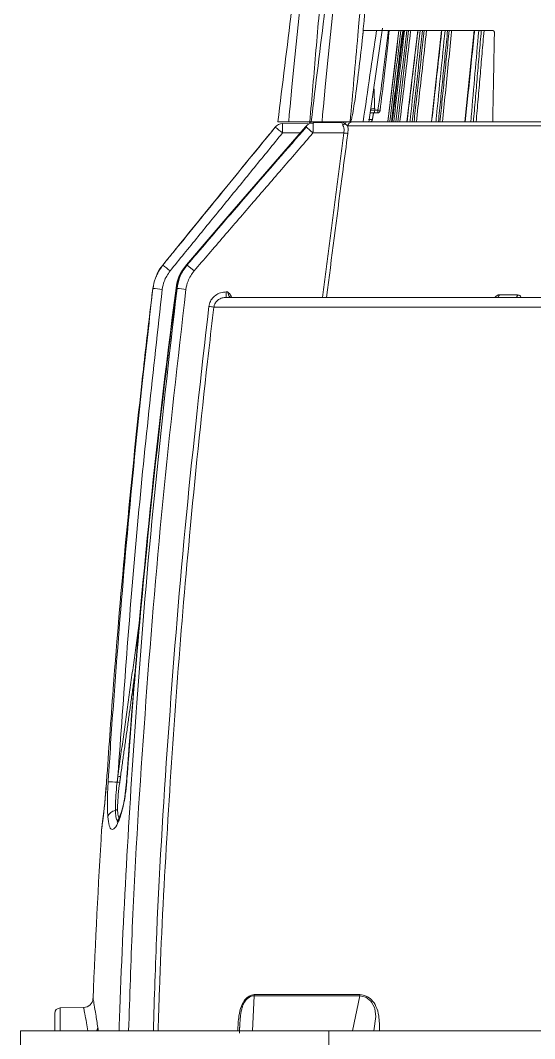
# Model space of a CAD drawing. Extents: x 11 to 120, y 2 to 94.
# Drawn here: x 51.3 to 54.11, y 83.44 to 89.01 of the extents above; entities that cross this region are included whole.
import ezdxf

# ---------------------------------------------------------------- set-up
doc = ezdxf.new("R2010")
doc.units = 0
doc.header["$MEASUREMENT"] = 0
doc.linetypes.add('SLD-Solid', pattern=[0])
doc.layers.add('OBJECT', color=7, linetype='CONTINUOUS')

msp = doc.modelspace()

# ---------------------------------------------------------------- linework, layer by layer
at = {"layer": 'OBJECT', "color": 7, "linetype": 'SLD-Solid', "lineweight": 15}
for p, q in [((53.885, 88.9584), (53.1752, 88.9584)), ((53.3705, 88.9584), (53.3091, 88.4584)), ((53.395, 88.9584), (53.3336, 88.4584)), ((53.4735, 88.9584), (53.4139, 88.4584)), ((53.6038, 88.9584), (53.5478, 88.4584)), ((53.7818, 88.9584), (53.7312, 88.4584)), ((53.2376, 88.5232), (53.2146, 88.5232)), ((53.2374, 88.5341), (53.2155, 88.5293)), ((53.2376, 88.5232), (53.2554, 88.5232)), ((52.8826, 88.4584), (52.7676, 88.4584)), ((53.1031, 88.4584), (52.95, 88.4584)), ((53.1352, 88.4584), (53.1031, 88.4584)), ((53.1352, 88.4584), (53.8836, 88.4584)), ((53.2254, 88.4716), (53.2043, 88.4716)), ((53.2528, 88.5084), (53.2129, 88.5084)), ((53.8836, 88.4584), (54.186, 88.4584)), ((52.6931, 88.4306), (52.6933, 88.4304)), ((52.8717, 88.4526), (52.7332, 88.4502)), ((52.8717, 88.4526), (52.8717, 88.4526)), ((53.0533, 88.4558), (52.9012, 88.4531)), ((54.9764, 88.4365), (53.0905, 88.4365)), ((52.733, 88.3983), (52.8294, 88.3983)), ((52.8998, 88.3983), (53.0684, 88.3984)), ((52.0776, 87.6754), (52.0782, 87.6754)), ((52.2085, 87.6754), (52.211, 87.6754)), ((52.211, 87.6754), (52.249, 87.6431)), ((52.0234, 87.5476), (52.0242, 87.5476)), ((52.1526, 87.5476), (52.1557, 87.5476)), ((52.4253, 87.528), (52.4345, 87.528)), ((53.9185, 87.5116), (54.019, 87.5116)), ((52.4248, 87.4984), (54.9843, 87.4984)), ((53.7765, 87.4984), (54.0118, 87.4984)), ((54.9871, 87.4454), (52.3575, 87.4454)), ((52.5693, 83.4834), (52.5771, 83.6749)), ((53.1159, 83.4834), (53.1563, 83.6749)), ((51.6449, 83.6112), (51.516, 83.6089)), ((51.516, 83.6089), (51.516, 83.4834)), ((51.4865, 83.4834), (51.4865, 83.5789)), ((52.4995, 83.5161), (52.4981, 83.4834)), ((51.2985, 82.2334), (51.2985, 83.4834)), ((52.9865, 83.4834), (51.2985, 83.4834)), ((52.9865, 82.2334), (52.9865, 83.4834)), ((54.5655, 83.4834), (52.9865, 83.4834))]:
    msp.add_line(p, q, dxfattribs=at)
at = {"layer": 'OBJECT', "color": 7, "linetype": 'SLD-Solid', "lineweight": 15, "flags": 128}
for points in [[(52.945, 90.1784), (52.9364, 90.1318), (52.928, 90.0512), (52.8946, 89.7331), (52.8781, 89.574), (52.8616, 89.4149), (52.829, 89.0966), (52.8075, 88.8844), (52.7934, 88.7428), (52.7841, 88.6482), (52.7781, 88.5852), (52.7742, 88.5431), (52.7716, 88.515), (52.77, 88.4962), (52.769, 88.4837), (52.7683, 88.4753), (52.7679, 88.4697), (52.7677, 88.466), (52.7675, 88.4635), (52.7675, 88.4618), (52.7674, 88.4607), (52.7674, 88.4599), (52.7674, 88.4594), (52.7674, 88.4591), (52.7675, 88.4589), (52.7675, 88.4587), (52.7675, 88.4586), (52.7675, 88.4585), (52.7675, 88.4585), (52.7675, 88.4585), (52.7676, 88.4584), (52.7676, 88.4584), (52.7676, 88.4584), (52.7676, 88.4584), (52.7676, 88.4584)], [(53.1275, 90.1784), (53.1189, 90.1318), (53.1104, 90.0512), (53.0771, 89.7331), (53.0606, 89.574), (53.0441, 89.4149), (53.0114, 89.0966), (52.99, 88.8844), (52.9759, 88.7428), (52.9666, 88.6482), (52.9606, 88.5852), (52.9566, 88.5431), (52.9541, 88.515), (52.9525, 88.4962), (52.9514, 88.4837), (52.9508, 88.4753), (52.9504, 88.4697), (52.9501, 88.466), (52.95, 88.4635), (52.9499, 88.4618), (52.9499, 88.4607), (52.9499, 88.4599), (52.9499, 88.4594), (52.9499, 88.4591), (52.9499, 88.4589), (52.9499, 88.4587), (52.95, 88.4586), (52.95, 88.4585), (52.95, 88.4585), (52.95, 88.4585), (52.95, 88.4584), (52.95, 88.4584), (52.95, 88.4584), (52.95, 88.4584), (52.95, 88.4584)], [(53.2053, 88.4582), (53.2691, 88.8993), (53.2799, 88.9714)], [(53.0463, 88.4578), (53.0433, 88.4568), (53.0408, 88.4556)], [(53.0501, 88.4574), (53.0482, 88.4568), (53.0458, 88.4557)], [(52.8585, 88.4319), (52.4443, 87.9538), (52.2077, 87.6761)], [(52.8585, 88.432), (52.8585, 88.4319), (52.8602, 88.4305)], [(52.2074, 87.6764), (52.2074, 87.6764), (52.2085, 87.6754)], [(52.1503, 87.5482), (52.1505, 87.5481), (52.1526, 87.5476)], [(53.9107, 87.4984), (53.9121, 87.4987), (53.9135, 87.4994), (53.9148, 87.5006), (53.9159, 87.5022), (53.9169, 87.5042), (53.9176, 87.5064), (53.9182, 87.5089), (53.9185, 87.5116)], [(54.0118, 87.4984), (54.0131, 87.4987), (54.0144, 87.4994), (54.0156, 87.5006), (54.0166, 87.5022), (54.0175, 87.5042), (54.0182, 87.5064), (54.0187, 87.5089), (54.019, 87.5116)], [(51.888, 84.9691), (51.8825, 84.8958), (51.8787, 84.8465)], [(51.888, 84.9691), (51.8881, 84.969), (51.8898, 84.9687)], [(51.8788, 84.8464), (51.879, 84.8463), (51.8806, 84.8459)], [(51.7686, 84.8289), (51.7652, 84.7841), (51.7603, 84.7316), (51.7554, 84.6844), (51.7507, 84.6449), (51.7469, 84.615), (51.7444, 84.5961), (51.7435, 84.5896), (51.7434, 84.5894), (51.7434, 84.5895)], [(53.232, 83.4834), (53.2436, 83.5614), (53.2391, 83.6035), (53.2364, 83.612), (53.2207, 83.6413), (53.2165, 83.6462), (53.1885, 83.6674), (53.1563, 83.6749), (53.1563, 83.6749), (53.1563, 83.6749)]]:
    msp.add_lwpolyline(points, dxfattribs=at)
at = {"layer": 'OBJECT', "color": 7, "linetype": 'SLD-Solid', "lineweight": 15}
for centre, radius, start, end in [((53.2321, 88.5196), 0.0235, 331.526, 8.6261), ((53.2528, 88.5234), 0.015, 270, 352.6707), ((53.1999, 88.0634), 0.4631, 81.583, 83.1185), ((52.8939, 88.4334), 0.025, 90.0191, 123.085), ((52.9192, 88.4339), 0.0245, 90.0466, 128.1097), ((53.0899, 88.4431), 0.0154, 97.1642, 163.7121), ((53.1139, 88.4349), 0.0235, 92.6256, 176.2399), ((52.734, 88.3976), 0.0525, 90.8169, 142.6566), ((48.7145, 83.4906), 6.3429, 50.68917, 51.14946), ((52.9008, 88.3996), 0.0532, 89.5723, 142.5446), ((53.0564, 88.475), 0.0333, 280.8005, 304.1023), ((52.3576, 87.5344), 0.2064, 136.5972, 176.2342), ((48.31, 82.9815), 6.0193, 50.75742, 51.2433), ((96.3333, 81.7635), 44.5599, 172.54101, 175.87478), ((51.9418, 86.5071), 1.0438, 82.6654, 85.4773), ((51.9719, 85.6824), 1.8742, 82.8719, 84.3728), ((52.0035, 87.5207), 0.4219, 356.977, 0.9942), ((52.4687, 88.5726), 1.1327, 262.9621, 264.3623), ((51.7579, 83.899), 0.9484, 85.7521, 88.7344), ((51.8829, 85.2169), 0.3761, 261.6315, 263.7727), ((51.8794, 85.1949), 0.3215, 261.5374, 264.1375), ((51.3565, 84.8732), 0.5229, 349.9628, 357.0591), ((51.4687, 84.8112), 0.4038, 332.8033, 355.8646), ((51.8237, 84.6414), 0.0486, 95.9554, 163.2354), ((51.8176, 84.7034), 0.0137, 274.3547, 338.4834), ((102.3125, 81.5584), 50.66, 176.57061, 177.62256), ((52.0271, 84.5513), 0.2862, 171.9402, 172.4801), ((52.5021, 83.6844), 0.0756, 352.7505, 358.1191), ((53.06, 83.6845), 0.0967, 354.3329, 358.5205), ((51.5165, 83.5789), 0.03, 91, 180), ((51.6459, 83.6618), 0.05, 268.6793, 357.9452), ((51.6834, 83.5069), 0.0394, 323.3986, 351.3323)]:
    msp.add_arc(centre, radius, start, end, dxfattribs=at)
for points, knots in [([(52.7076, 88.4584), (52.758, 88.8683), (52.8134, 89.3193), (52.8737, 89.8112), (52.8889, 89.9342), (52.9034, 90.0567), (52.9148, 90.138), (52.9204, 90.1784)], [0, 0, 0, 0, 0.71491, 0.786401, 0.857893, 0.929384, 1, 1, 1, 1]), ([(52.89, 88.4584), (52.9401, 88.8684), (52.9951, 89.3194), (53.0563, 89.8111), (53.0705, 89.9344), (53.0893, 90.0564), (53.09, 90.1416), (53.1037, 90.1815), (53.104, 90.1824)], [0, 0, 0, 0, 0.713221, 0.784544, 0.855866, 0.927188, 0.998448, 1, 1, 1, 1]), ([(53.2442, 90.0331), (53.2113, 89.6662), (53.1642, 89.1413), (53.1173, 88.6164), (53.1031, 88.4584)], [0, 0, 0, 0, 0.699038, 1, 1, 1, 1]), ([(53.1714, 88.9229), (53.1732, 88.9428), (53.1821, 89.0424), (53.2151, 89.4118), (53.2464, 89.7612), (53.2706, 90.031)], [0, 0, 0, 0, 0.053919, 0.269597, 1, 1, 1, 1]), ([(53.2475, 88.9584), (53.2356, 88.8775), (53.211, 88.7109), (53.1867, 88.5442), (53.1741, 88.4584)], [0, 0, 0, 0, 0.485511, 1, 1, 1, 1]), ([(53.3171, 88.9584), (53.3083, 88.8743), (53.293, 88.7287), (53.2746, 88.5831), (53.2668, 88.5216)], [0, 0, 0, 0, 0.577375, 1, 1, 1, 1]), ([(53.3092, 88.4584), (53.3104, 88.4684), (53.3309, 88.6351), (53.3513, 88.8018), (53.3705, 88.9584)], [0, 0, 0, 0, 0.060204, 1, 1, 1, 1]), ([(53.3951, 88.9584), (53.3935, 88.9454), (53.3789, 88.8266), (53.3584, 88.6599), (53.3396, 88.5062), (53.3337, 88.4584)], [0, 0, 0, 0, 0.077897, 0.713096, 1, 1, 1, 1]), ([(53.3418, 88.4584), (53.343, 88.4684), (53.3628, 88.6351), (53.3826, 88.8018), (53.4012, 88.9584)], [0, 0, 0, 0, 0.060204, 1, 1, 1, 1]), ([(53.4346, 88.9584), (53.4336, 88.95), (53.42, 88.8357), (53.4003, 88.669), (53.3815, 88.5108), (53.3752, 88.4584)], [0, 0, 0, 0, 0.050586, 0.685793, 1, 1, 1, 1]), ([(53.474, 88.9584), (53.4725, 88.9454), (53.4583, 88.8266), (53.4385, 88.6599), (53.4202, 88.5062), (53.4145, 88.4584)], [0, 0, 0, 0, 0.077897, 0.713096, 1, 1, 1, 1]), ([(53.4304, 88.4584), (53.4315, 88.4684), (53.4501, 88.6351), (53.4686, 88.8018), (53.4861, 88.9584)], [0, 0, 0, 0, 0.060204, 1, 1, 1, 1]), ([(53.5214, 88.9584), (53.5205, 88.95), (53.5078, 88.8357), (53.4892, 88.669), (53.4716, 88.5108), (53.4658, 88.4584)], [0, 0, 0, 0, 0.050586, 0.685793, 1, 1, 1, 1]), ([(53.605, 88.9584), (53.6036, 88.9454), (53.5903, 88.8266), (53.5716, 88.6599), (53.5544, 88.5062), (53.5491, 88.4584)], [0, 0, 0, 0, 0.077897, 0.713096, 1, 1, 1, 1]), ([(53.5724, 88.4584), (53.5734, 88.4684), (53.5901, 88.6351), (53.6069, 88.8018), (53.6227, 88.9584)], [0, 0, 0, 0, 0.060204, 1, 1, 1, 1]), ([(53.6588, 88.9584), (53.658, 88.95), (53.6465, 88.8357), (53.6297, 88.669), (53.6138, 88.5108), (53.6085, 88.4584)], [0, 0, 0, 0, 0.050586, 0.685793, 1, 1, 1, 1]), ([(53.7841, 88.9584), (53.7827, 88.9454), (53.7707, 88.8266), (53.7538, 88.6599), (53.7383, 88.5062), (53.7334, 88.4584)], [0, 0, 0, 0, 0.077897, 0.713096, 1, 1, 1, 1]), ([(53.7634, 88.4584), (53.7643, 88.4684), (53.7787, 88.6351), (53.7932, 88.8018), (53.8067, 88.9584)], [0, 0, 0, 0, 0.060204, 1, 1, 1, 1]), ([(53.8928, 88.9487), (53.8927, 88.9498), (53.8925, 88.9521), (53.8912, 88.955), (53.8891, 88.9572), (53.8869, 88.9583), (53.8855, 88.9584), (53.885, 88.9584)], [0, 0, 0, 0, 0.21974, 0.439443, 0.659967, 0.880761, 1, 1, 1, 1]), ([(53.1031, 88.4584), (53.1033, 88.4584), (53.1037, 88.4585), (53.1044, 88.459), (53.1062, 88.4615), (53.1103, 88.4725), (53.1204, 88.5179), (53.1432, 88.6702), (53.1593, 88.8141), (53.1714, 88.9229)], [0, 0, 0, 0, 0.000975, 0.002308, 0.005826, 0.020094, 0.076658, 0.30233, 1, 1, 1, 1]), ([(53.2554, 88.5232), (53.2646, 88.5847), (53.2747, 88.6521), (53.283, 88.7195), (53.2838, 88.7253)], [0, 0, 0, 0, 0.913035, 1, 1, 1, 1]), ([(53.2333, 88.6523), (53.2335, 88.6462), (53.2349, 88.6068), (53.2363, 88.5674), (53.2374, 88.5341)], [0, 0, 0, 0, 0.15452, 1, 1, 1, 1]), ([(53.2376, 88.5232), (53.2375, 88.5215), (53.2374, 88.5181), (53.2369, 88.5151), (53.2361, 88.5126), (53.2355, 88.5115), (53.2342, 88.5102), (53.2289, 88.5074), (53.2203, 88.5079), (53.2129, 88.5084)], [0, 0, 0, 0, 0.125018, 0.251455, 0.255487, 0.370179, 0.385547, 0.465873, 1, 1, 1, 1]), ([(52.7676, 88.4584), (52.7614, 88.4584), (52.7484, 88.4584), (52.7306, 88.4584), (52.7167, 88.4584), (52.7088, 88.4584), (52.7079, 88.4584), (52.7076, 88.4584)], [0, 0, 0, 0, 0.19834, 0.412972, 0.627088, 0.843128, 1, 1, 1, 1]), ([(52.95, 88.4584), (52.9438, 88.4584), (52.9308, 88.4584), (52.9131, 88.4584), (52.8991, 88.4584), (52.8912, 88.4584), (52.8904, 88.4584), (52.89, 88.4584)], [0, 0, 0, 0, 0.19834, 0.412972, 0.627088, 0.843128, 1, 1, 1, 1]), ([(53.0751, 88.4474), (53.0731, 88.4499), (53.0677, 88.4565), (53.0622, 88.458), (53.0554, 88.4563), (53.0533, 88.4558)], [0, 0, 0, 0, 0.283973, 0.778289, 1, 1, 1, 1]), ([(53.2084, 88.4584), (53.2106, 88.4586), (53.2148, 88.459), (53.2203, 88.4622), (53.2241, 88.4666), (53.225, 88.4701), (53.2254, 88.4716)], [0, 0, 0, 0, 0.271986, 0.544505, 0.799137, 1, 1, 1, 1]), ([(52.6933, 88.4304), (52.6712, 88.4033), (52.5605, 88.2678), (52.3552, 88.0161), (52.1722, 87.7915), (52.0776, 87.6754)], [0, 0, 0, 0, 0.107776, 0.53888, 1, 1, 1, 1]), ([(52.0782, 87.6754), (52.1003, 87.7025), (52.2107, 87.8383), (52.4157, 88.09), (52.5988, 88.3144), (52.6934, 88.4304)], [0, 0, 0, 0, 0.10781, 0.539052, 1, 1, 1, 1]), ([(52.8602, 88.4305), (52.8371, 88.4041), (52.7218, 88.2725), (52.504, 88.0213), (52.3108, 87.7951), (52.2085, 87.6754)], [0, 0, 0, 0, 0.105274, 0.526371, 1, 1, 1, 1]), ([(52.211, 87.6754), (52.2337, 87.702), (52.3473, 87.8352), (52.5636, 88.0877), (52.7593, 88.3118), (52.8629, 88.4305)], [0, 0, 0, 0, 0.105256, 0.526282, 1, 1, 1, 1]), ([(52.6934, 88.4304), (52.6934, 88.4304), (52.6935, 88.4305), (52.6935, 88.4305), (52.6936, 88.4306), (52.6936, 88.4307), (52.6937, 88.4307), (52.6937, 88.4308), (52.6937, 88.4308), (52.6936, 88.4307), (52.6935, 88.4307), (52.6934, 88.4305), (52.6934, 88.4304), (52.6933, 88.4304)], [0, 0, 0, 0, 0.057544, 0.181946, 0.187743, 0.289765, 0.363759, 0.437966, 0.522194, 0.605856, 0.707241, 0.86305, 1, 1, 1, 1]), ([(52.7332, 88.4497), (52.7332, 88.4497), (52.7332, 88.4499), (52.7332, 88.4457), (52.7332, 88.438), (52.7331, 88.4252), (52.733, 88.4107), (52.733, 88.4011), (52.733, 88.3983)], [0, 0, 0, 0, 0.113846, 0.281476, 0.442315, 0.649912, 0.895293, 1, 1, 1, 1]), ([(52.8629, 88.4305), (52.863, 88.4306), (52.8634, 88.4311), (52.864, 88.4318), (52.8645, 88.4326), (52.8647, 88.4332), (52.8647, 88.4336), (52.8645, 88.4337), (52.864, 88.4336), (52.8631, 88.4332), (52.8618, 88.4321), (52.8607, 88.431), (52.8602, 88.4305)], [0, 0, 0, 0, 0.034116, 0.149356, 0.234878, 0.299671, 0.36961, 0.439604, 0.524622, 0.634614, 0.805774, 1, 1, 1, 1]), ([(52.8997, 88.3984), (52.8956, 88.402), (52.8874, 88.4092), (52.8765, 88.4187), (52.8677, 88.4264), (52.8645, 88.4291), (52.8629, 88.4305)], [0, 0, 0, 0, 0.250222, 0.500526, 0.75072, 1, 1, 1, 1]), ([(52.9012, 88.4527), (52.9012, 88.4529), (52.9014, 88.4534), (52.9015, 88.4507), (52.9015, 88.4449), (52.9013, 88.4356), (52.9008, 88.4223), (52.9002, 88.4088), (52.8998, 88.4004), (52.8997, 88.3984)], [0, 0, 0, 0, 0.044876, 0.205619, 0.371314, 0.521276, 0.706064, 0.931218, 1, 1, 1, 1]), ([(53.0627, 88.4423), (53.0613, 88.4451), (53.0585, 88.4511), (53.0585, 88.4551), (53.0556, 88.4559), (53.0536, 88.4558), (53.0533, 88.4558)], [0, 0, 0, 0, 0.35881, 0.743872, 0.968497, 1, 1, 1, 1]), ([(53.0684, 88.3984), (53.069, 88.4021), (53.0704, 88.4117), (53.0692, 88.4268), (53.0657, 88.437), (53.0632, 88.4415), (53.0627, 88.4423)], [0, 0, 0, 0, 0.22024, 0.571311, 0.921729, 1, 1, 1, 1]), ([(53.0905, 88.4365), (53.0899, 88.4369), (53.0859, 88.4404), (53.0801, 88.4442), (53.0751, 88.4474)], [0, 0, 0, 0, 0.140151, 1, 1, 1, 1]), ([(53.0905, 88.4365), (53.0905, 88.4361), (53.0916, 88.4285), (53.0923, 88.4148), (53.0909, 88.401), (53.0903, 88.3957)], [0, 0, 0, 0, 0.027126, 0.624657, 1, 1, 1, 1]), ([(53.0903, 88.3957), (53.0882, 88.3792), (53.0774, 88.2966), (53.0385, 87.9975), (53.0019, 87.7149), (52.9738, 87.4984)], [0, 0, 0, 0, 0.055253, 0.276267, 1, 1, 1, 1]), ([(53.0903, 88.3957), (53.0898, 88.3958), (53.0881, 88.396), (53.0837, 88.3965), (53.0768, 88.3973), (53.0712, 88.398), (53.0684, 88.3984)], [0, 0, 0, 0, 0.133378, 0.389908, 0.694954, 1, 1, 1, 1]), ([(52.0242, 87.5476), (52.0275, 87.5664), (52.0357, 87.6128), (52.0623, 87.652), (52.0782, 87.6754)], [0, 0, 0, 0, 0.404221, 1, 1, 1, 1]), ([(52.0776, 87.6754), (52.0656, 87.6605), (52.0502, 87.6412), (52.044, 87.6177), (52.0426, 87.6124)], [0, 0, 0, 0, 0.77501, 1, 1, 1, 1]), ([(52.1178, 87.6433), (52.1053, 87.6248), (52.0843, 87.5938), (52.0777, 87.5572), (52.0751, 87.5423)], [0, 0, 0, 0, 0.595857, 1, 1, 1, 1]), ([(52.2085, 87.6754), (52.1968, 87.6596), (52.1686, 87.6215), (52.1586, 87.5749), (52.1526, 87.5476)], [0, 0, 0, 0, 0.41433, 1, 1, 1, 1]), ([(52.1557, 87.5476), (52.1595, 87.5672), (52.1678, 87.6105), (52.192, 87.652), (52.2091, 87.673), (52.211, 87.6754)], [0, 0, 0, 0, 0.423748, 0.934146, 1, 1, 1, 1]), ([(52.249, 87.6431), (52.2363, 87.6254), (52.2143, 87.5947), (52.2074, 87.5578), (52.2045, 87.5422)], [0, 0, 0, 0, 0.576763, 1, 1, 1, 1]), ([(52.0234, 87.5476), (52.0192, 87.5129), (51.9982, 87.3392), (51.9464, 86.8871), (51.8754, 86.1907), (51.813, 85.4641), (51.7818, 85.016), (51.7701, 84.8472)], [0, 0, 0, 0, 0.038703, 0.193516, 0.503195, 0.812873, 1, 1, 1, 1]), ([(51.7789, 84.8472), (51.7811, 84.8821), (51.7924, 85.0567), (51.8242, 85.5106), (51.8819, 86.2082), (51.9535, 86.9337), (52.0048, 87.3798), (52.0242, 87.5476)], [0, 0, 0, 0, 0.038714, 0.19357, 0.503334, 0.813098, 1, 1, 1, 1]), ([(52.0751, 87.5423), (52.0257, 87.0991), (51.927, 86.2122), (51.8637, 85.3221), (51.8321, 84.8769)], [0, 0, 0, 0, 0.499822, 1, 1, 1, 1]), ([(51.8386, 83.4834), (51.8399, 83.523), (51.8505, 83.8425), (51.8798, 84.4415), (51.9398, 85.3793), (52.0265, 86.4155), (52.1126, 87.1702), (52.1557, 87.5476)], [0, 0, 0, 0, 0.029168, 0.235156, 0.441207, 0.720524, 1, 1, 1, 1]), ([(52.1526, 87.5476), (52.1482, 87.5129), (52.1258, 87.3394), (52.0704, 86.8878), (51.9944, 86.1918), (51.9312, 85.5055), (51.8997, 85.0975), (51.8898, 84.9687)], [0, 0, 0, 0, 0.040495, 0.202477, 0.526502, 0.850527, 1, 1, 1, 1]), ([(52.2045, 87.5422), (52.1604, 87.1554), (52.0721, 86.3816), (51.9771, 85.2163), (51.9154, 84.25), (51.8971, 83.6717), (51.8911, 83.4834)], [0, 0, 0, 0, 0.286784, 0.573738, 0.861204, 1, 1, 1, 1]), ([(52.33, 87.4484), (52.3321, 87.458), (52.3363, 87.477), (52.3545, 87.5011), (52.3793, 87.5189), (52.4044, 87.527), (52.4202, 87.5277), (52.4253, 87.528)], [0, 0, 0, 0, 0.214382, 0.428502, 0.649665, 0.885239, 1, 1, 1, 1]), ([(52.4345, 87.528), (52.4345, 87.5279), (52.4392, 87.5216), (52.4476, 87.5137), (52.4527, 87.5036), (52.4543, 87.5006)], [0, 0, 0, 0, 0.006404, 0.696221, 1, 1, 1, 1]), ([(52.4522, 87.4984), (52.4516, 87.4984), (52.449, 87.4986), (52.4447, 87.5008), (52.44, 87.5064), (52.4366, 87.5141), (52.4349, 87.5217), (52.4346, 87.5264), (52.4345, 87.528)], [0, 0, 0, 0, 0.075037, 0.30705, 0.521158, 0.719374, 0.908428, 1, 1, 1, 1]), ([(53.9185, 87.5116), (53.9168, 87.5115), (53.9123, 87.5112), (53.9053, 87.5079), (53.8995, 87.5031), (53.8975, 87.4993), (53.897, 87.4984)], [0, 0, 0, 0, 0.198789, 0.545719, 0.895554, 1, 1, 1, 1]), ([(54.0397, 87.4984), (54.0383, 87.5008), (54.0351, 87.5058), (54.0277, 87.5106), (54.0219, 87.5112), (54.019, 87.5116)], [0, 0, 0, 0, 0.310827, 0.655629, 1, 1, 1, 1]), ([(52.4248, 87.4984), (52.4212, 87.4983), (52.41, 87.4978), (52.3924, 87.4924), (52.3749, 87.4806), (52.362, 87.4646), (52.359, 87.4518), (52.3575, 87.4454)], [0, 0, 0, 0, 0.118808, 0.360562, 0.58298, 0.793288, 1, 1, 1, 1]), ([(52.0263, 83.4834), (52.0319, 83.6628), (52.0495, 84.2236), (52.109, 85.1653), (52.2011, 86.3082), (52.287, 87.0683), (52.33, 87.4484)], [0, 0, 0, 0, 0.135323, 0.423157, 0.711494, 1, 1, 1, 1]), ([(52.3575, 87.4454), (52.3551, 87.4255), (52.3432, 87.3262), (52.2949, 86.909), (52.2256, 86.236), (52.1523, 85.3658), (52.0981, 84.5374), (52.0649, 83.9098), (52.0544, 83.5582), (52.0522, 83.4834)], [0, 0, 0, 0, 0.015093, 0.075468, 0.316976, 0.525737, 0.734498, 0.943514, 1, 1, 1, 1]), ([(51.8898, 84.9687), (51.8872, 84.9338), (51.8841, 84.8928), (51.8811, 84.8519), (51.8806, 84.8459)], [0, 0, 0, 0, 0.853893, 1, 1, 1, 1]), ([(51.7772, 84.6554), (51.7766, 84.6643), (51.7745, 84.6941), (51.7742, 84.7584), (51.7773, 84.8176), (51.7789, 84.8472)], [0, 0, 0, 0, 0.177217, 0.589279, 1, 1, 1, 1]), ([(51.8806, 84.8459), (51.8783, 84.8225), (51.873, 84.7678), (51.857, 84.6905), (51.8362, 84.6268), (51.8152, 84.5898), (51.7973, 84.5824), (51.7838, 84.6025), (51.7794, 84.6378), (51.7772, 84.6554)], [0, 0, 0, 0, 0.113847, 0.266221, 0.419042, 0.568814, 0.71471, 0.857561, 1, 1, 1, 1]), ([(51.8187, 84.6897), (51.8185, 84.6965), (51.8181, 84.7205), (51.8205, 84.7697), (51.825, 84.8176), (51.8278, 84.8417), (51.8282, 84.8448)], [0, 0, 0, 0, 0.1657, 0.581558, 0.946738, 1, 1, 1, 1]), ([(51.8421, 84.843), (51.8393, 84.8205), (51.8336, 84.7757), (51.8304, 84.7272), (51.8304, 84.7047), (51.8304, 84.6983)], [0, 0, 0, 0, 0.417952, 0.834104, 1, 1, 1, 1]), ([(51.7688, 84.8285), (51.7669, 84.8043), (51.7627, 84.7503), (51.7548, 84.6764), (51.7477, 84.6189), (51.7433, 84.5874), (51.7435, 84.5884), (51.7435, 84.5888)], [0, 0, 0, 0, 0.184768, 0.411838, 0.638244, 0.864506, 1, 1, 1, 1]), ([(51.8394, 84.6362), (51.8364, 84.6348), (51.8284, 84.6309), (51.8213, 84.6506), (51.8195, 84.6777), (51.8187, 84.6897)], [0, 0, 0, 0, 0.252423, 0.670218, 1, 1, 1, 1]), ([(51.8304, 84.6983), (51.8309, 84.6844), (51.8319, 84.6608), (51.8372, 84.6535), (51.8393, 84.6506)], [0, 0, 0, 0, 0.589997, 1, 1, 1, 1]), ([(52.4884, 83.4834), (52.4894, 83.511), (52.4912, 83.5575), (52.5057, 83.6164), (52.5259, 83.654), (52.5504, 83.6771), (52.5686, 83.6803), (52.5776, 83.682)], [0, 0, 0, 0, 0.302179, 0.508817, 0.675604, 0.837911, 1, 1, 1, 1]), ([(52.5771, 83.6749), (52.5771, 83.6749), (52.5685, 83.675), (52.5513, 83.6696), (52.5294, 83.6492), (52.5179, 83.6267), (52.5087, 83.6005), (52.5049, 83.5809), (52.5012, 83.5484), (52.5004, 83.5312), (52.4997, 83.5161)], [0, 0, 0, 0, 0.000011, 0.186263, 0.372494, 0.534266, 0.561751, 0.767838, 0.79602, 1, 1, 1, 1]), ([(53.1563, 83.6749), (53.1563, 83.6749), (53.0488, 83.6749), (52.8946, 83.6748), (52.7071, 83.6749), (52.6193, 83.6749), (52.5771, 83.6749), (52.5771, 83.6749)], [0, 0, 0, 0, 0.000003, 0.497705, 0.748853, 0.999997, 1, 1, 1, 1]), ([(52.5776, 83.682), (52.6209, 83.682), (52.7073, 83.682), (52.8948, 83.682), (53.0521, 83.682), (53.1567, 83.682)], [0, 0, 0, 0, 0.251148, 0.502295, 1, 1, 1, 1]), ([(53.1567, 83.682), (53.1683, 83.6803), (53.1915, 83.677), (53.2228, 83.6539), (53.2481, 83.6164), (53.2642, 83.5573), (53.2635, 83.511), (53.2632, 83.4834)], [0, 0, 0, 0, 0.161361, 0.322815, 0.492352, 0.698047, 1, 1, 1, 1]), ([(51.6676, 83.4834), (51.6651, 83.4986), (51.6588, 83.5376), (51.6511, 83.5781), (51.6455, 83.6071), (51.6451, 83.6089), (51.6449, 83.6097)], [0, 0, 0, 0, 0.186207, 0.476254, 0.758122, 1, 1, 1, 1]), ([(51.6965, 83.6599), (51.6966, 83.6591), (51.697, 83.6573), (51.7024, 83.6272), (51.711, 83.5769), (51.7185, 83.5265), (51.7224, 83.501)], [0, 0, 0, 0, 0.211673, 0.476697, 0.734564, 1, 1, 1, 1]), ([(52.4997, 83.5161), (52.4993, 83.5109), (52.4982, 83.4954), (52.4977, 83.4801), (52.4973, 83.4699)], [0, 0, 0, 0, 0.334043, 1, 1, 1, 1])]:
    msp.add_open_spline(points, degree=3, knots=knots, dxfattribs=at)
for points in [[(53.0177, 90.0331), (52.8826, 88.4584)], [(53.1714, 88.9229), (53.1752, 88.9584)], [(53.2838, 88.7253), (53.3126, 88.9584)], [(53.3808, 88.9584), (53.3195, 88.4584)], [(53.3295, 88.4584), (53.3908, 88.9584)], [(53.413, 88.9584), (53.3536, 88.4584)], [(53.3634, 88.4584), (53.4228, 88.9584)], [(53.4991, 88.9584), (53.4434, 88.4584)], [(53.4528, 88.4584), (53.5084, 88.9584)], [(53.6365, 88.9584), (53.5862, 88.4584)], [(53.5948, 88.4584), (53.645, 88.9584)], [(53.821, 88.9584), (53.7776, 88.4584)], [(53.8361, 88.9584), (53.7927, 88.4584)], [(53.8836, 88.4584), (53.8928, 88.9487)], [(53.2374, 88.5341), (53.2376, 88.5232)], [(52.8826, 88.4584), (52.89, 88.4584)], [(53.2309, 88.5084), (53.2254, 88.4716)], [(52.733, 88.3983), (52.1178, 87.6433)], [(52.8998, 88.3983), (52.249, 87.6431)], [(52.8997, 88.3984), (52.8998, 88.3983)], [(52.9516, 87.4984), (53.0684, 88.3984)], [(53.0684, 88.3984), (53.0684, 88.3984)], [(52.0272, 87.5604), (52.0234, 87.5476)], [(51.8321, 84.8769), (51.9527, 85.7424)], [(51.9278, 85.458), (51.8466, 84.875)], [(51.7701, 84.8472), (51.7688, 84.8285)], [(51.8282, 84.8448), (51.8321, 84.8769)], [(51.8466, 84.875), (51.8421, 84.843)], [(51.7224, 83.501), (51.7252, 83.4834)]]:
    msp.add_open_spline(points, degree=1, dxfattribs=at)

doc.saveas('drawing.dxf')
